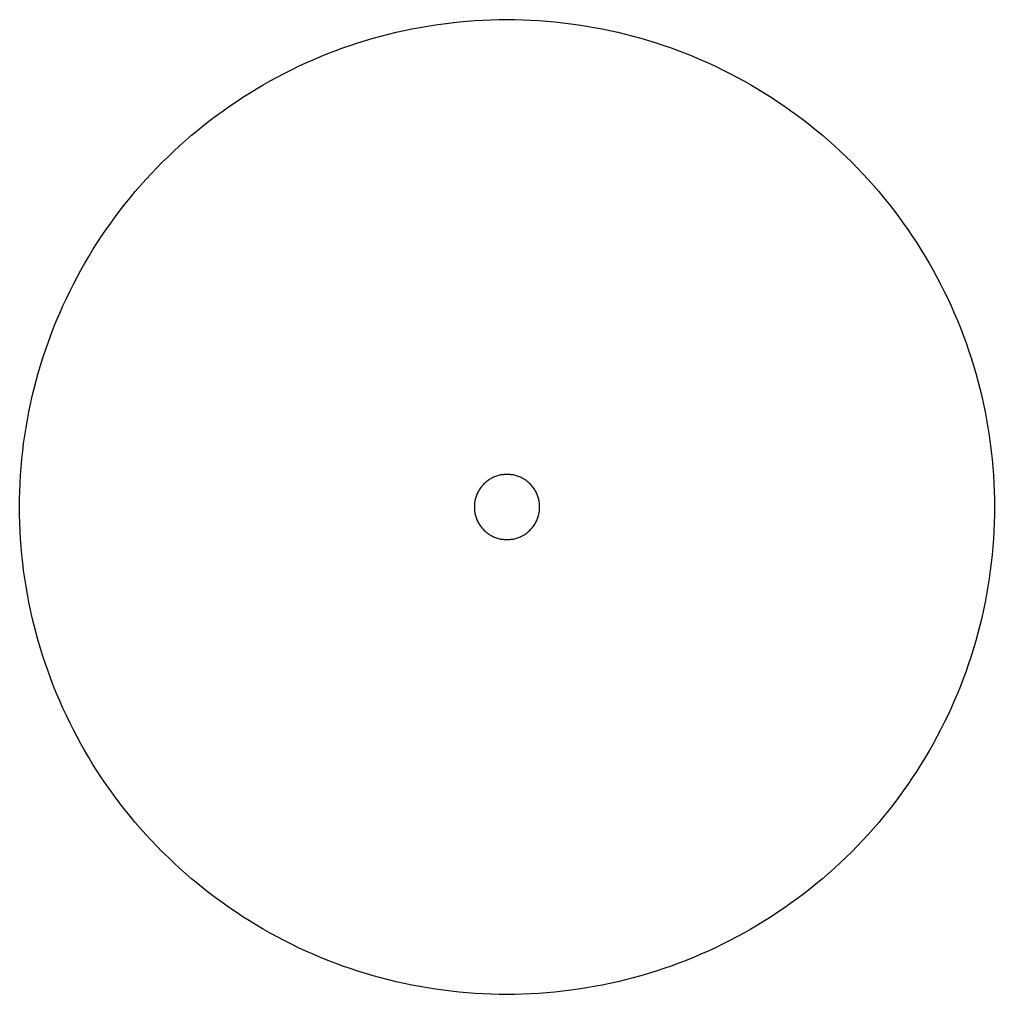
# Model space of a CAD drawing. Header units: millimetres. Extents: x 0 to 377, y 0 to 280.
# Drawn here: x 112.8 to 236.8, y 2 to 126 of the extents above; entities that cross this region are included whole.
import ezdxf

# ---------------------------------------------------------------- set-up
doc = ezdxf.new("R2010")
doc.units = ezdxf.units.MM
doc.layers.add('CUT', color=1, linetype='Continuous')

msp = doc.modelspace()

# ---------------------------------------------------------------- linework, layer by layer
at = {"layer": 'CUT'}
for points in [[(236.76, 62.99), (236.74, 61.97), (236.7, 60.96), (236.64, 59.95), (236.57, 58.93), (236.47, 57.92), (236.37, 56.91), (236.24, 55.91), (236.1, 54.9), (235.94, 53.9), (235.77, 52.9), (235.58, 51.9), (235.38, 50.91), (235.15, 49.92), (234.91, 48.94), (234.66, 47.95), (234.39, 46.98), (234.1, 46), (233.8, 45.03), (233.48, 44.07), (233.15, 43.11), (232.8, 42.16), (232.43, 41.21), (232.05, 40.27), (231.66, 39.34), (231.25, 38.41), (230.82, 37.49), (230.38, 36.58), (229.92, 35.67), (229.45, 34.77), (228.97, 33.88), (228.47, 33), (227.95, 32.13), (227.42, 31.26), (226.88, 30.4), (226.32, 29.55), (225.75, 28.72), (225.17, 27.89), (224.57, 27.07), (223.96, 26.26), (223.34, 25.46), (222.7, 24.67), (222.05, 23.89), (221.39, 23.12), (220.71, 22.36), (220.02, 21.62), (219.32, 20.88), (218.61, 20.16), (217.89, 19.45), (217.16, 18.75), (216.41, 18.06), (215.65, 17.39), (214.88, 16.72), (214.11, 16.07), (213.32, 15.44), (212.52, 14.81), (211.71, 14.2), (210.89, 13.6), (210.06, 13.02), (209.22, 12.45), (208.37, 11.89), (207.51, 11.35), (206.65, 10.82), (205.77, 10.31), (204.89, 9.81), (204, 9.32), (203.1, 8.85), (202.19, 8.39), (201.28, 7.95), (200.36, 7.53), (199.43, 7.12), (198.5, 6.72), (197.56, 6.34), (196.61, 5.97), (195.66, 5.62), (194.7, 5.29), (193.74, 4.97), (192.77, 4.67), (191.8, 4.38), (190.82, 4.11), (189.84, 3.86), (188.85, 3.62), (187.86, 3.4), (186.87, 3.19), (185.87, 3), (184.87, 2.83), (183.87, 2.67), (182.87, 2.53), (181.86, 2.41), (180.85, 2.3), (179.84, 2.21), (178.83, 2.13), (177.81, 2.07), (176.8, 2.03), (175.79, 2.01), (174.77, 2), (173.76, 2.01), (172.74, 2.03), (171.73, 2.07), (170.72, 2.13), (169.71, 2.21), (168.7, 2.3), (167.69, 2.41), (166.68, 2.53), (165.68, 2.67), (164.67, 2.83), (163.67, 3), (162.68, 3.19), (161.68, 3.4), (160.69, 3.62), (159.71, 3.86), (158.73, 4.11), (157.75, 4.38), (156.78, 4.67), (155.81, 4.97), (154.84, 5.29), (153.89, 5.62), (152.93, 5.97), (151.99, 6.34), (151.05, 6.72), (150.11, 7.12), (149.18, 7.53), (148.26, 7.95), (147.35, 8.39), (146.44, 8.85), (145.55, 9.32), (144.66, 9.81), (143.77, 10.31), (142.9, 10.82), (142.03, 11.35), (141.18, 11.89), (140.33, 12.45), (139.49, 13.02), (138.66, 13.6), (137.84, 14.2), (137.03, 14.81), (136.23, 15.44), (135.44, 16.07), (134.66, 16.72), (133.89, 17.39), (133.14, 18.06), (132.39, 18.75), (131.66, 19.45), (130.93, 20.16), (130.22, 20.88), (129.52, 21.62), (128.83, 22.36), (128.16, 23.12), (127.5, 23.89), (126.85, 24.67), (126.21, 25.46), (125.58, 26.26), (124.97, 27.07), (124.38, 27.89), (123.79, 28.72), (123.22, 29.55), (122.66, 30.4), (122.12, 31.26), (121.59, 32.13), (121.08, 33), (120.58, 33.88), (120.09, 34.77), (119.62, 35.67), (119.17, 36.58), (118.73, 37.49), (118.3, 38.41), (117.89, 39.34), (117.49, 40.27), (117.11, 41.21), (116.75, 42.16), (116.4, 43.11), (116.06, 44.07), (115.74, 45.03), (115.44, 46), (115.16, 46.98), (114.89, 47.95), (114.63, 48.94), (114.39, 49.92), (114.17, 50.91), (113.96, 51.9), (113.77, 52.9), (113.6, 53.9), (113.44, 54.9), (113.3, 55.91), (113.18, 56.91), (113.07, 57.92), (112.98, 58.93), (112.91, 59.95), (112.85, 60.96), (112.81, 61.97), (112.78, 62.99), (112.77, 64), (112.78, 65.01), (112.81, 66.03), (112.85, 67.04), (112.91, 68.05), (112.98, 69.07), (113.07, 70.08), (113.18, 71.09), (113.3, 72.09), (113.44, 73.1), (113.6, 74.1), (113.77, 75.1), (113.96, 76.1), (114.17, 77.09), (114.39, 78.08), (114.63, 79.06), (114.89, 80.05), (115.16, 81.02), (115.44, 82), (115.74, 82.97), (116.06, 83.93), (116.4, 84.89), (116.75, 85.84), (117.11, 86.79), (117.49, 87.73), (117.89, 88.66), (118.3, 89.59), (118.73, 90.51), (119.17, 91.42), (119.62, 92.33), (120.09, 93.23), (120.58, 94.12), (121.08, 95), (121.59, 95.87), (122.12, 96.74), (122.66, 97.6), (123.22, 98.45), (123.79, 99.28), (124.38, 100.11), (124.97, 100.93), (125.58, 101.74), (126.21, 102.54), (126.85, 103.33), (127.5, 104.11), (128.16, 104.88), (128.83, 105.64), (129.52, 106.38), (130.22, 107.12), (130.93, 107.84), (131.66, 108.55), (132.39, 109.25), (133.14, 109.94), (133.89, 110.61), (134.66, 111.28), (135.44, 111.93), (136.23, 112.56), (137.03, 113.19), (137.84, 113.8), (138.66, 114.4), (139.49, 114.98), (140.33, 115.55), (141.18, 116.11), (142.03, 116.65), (142.9, 117.18), (143.77, 117.69), (144.66, 118.19), (145.55, 118.68), (146.44, 119.15), (147.35, 119.61), (148.26, 120.05), (149.18, 120.47), (150.11, 120.88), (151.05, 121.28), (151.99, 121.66), (152.93, 122.03), (153.89, 122.38), (154.84, 122.71), (155.81, 123.03), (156.78, 123.33), (157.75, 123.62), (158.73, 123.89), (159.71, 124.14), (160.69, 124.38), (161.68, 124.6), (162.68, 124.81), (163.67, 125), (164.67, 125.17), (165.68, 125.33), (166.68, 125.47), (167.69, 125.59), (168.7, 125.7), (169.71, 125.79), (170.72, 125.87), (171.73, 125.93), (172.74, 125.97), (173.76, 125.99), (174.77, 126), (175.79, 125.99), (176.8, 125.97), (177.81, 125.93), (178.83, 125.87), (179.84, 125.79), (180.85, 125.7), (181.86, 125.59), (182.87, 125.47), (183.87, 125.33), (184.87, 125.17), (185.87, 125), (186.87, 124.81), (187.86, 124.6), (188.85, 124.38), (189.84, 124.14), (190.82, 123.89), (191.8, 123.62), (192.77, 123.33), (193.74, 123.03), (194.7, 122.71), (195.66, 122.38), (196.61, 122.03), (197.56, 121.66), (198.5, 121.28), (199.43, 120.88), (200.36, 120.47), (201.28, 120.05), (202.19, 119.61), (203.1, 119.15), (204, 118.68), (204.89, 118.19), (205.77, 117.69), (206.65, 117.18), (207.51, 116.65), (208.37, 116.11), (209.22, 115.55), (210.06, 114.98), (210.89, 114.4), (211.71, 113.8), (212.52, 113.19), (213.32, 112.56), (214.11, 111.93), (214.88, 111.28), (215.65, 110.61), (216.41, 109.94), (217.16, 109.25), (217.89, 108.55), (218.61, 107.84), (219.32, 107.12), (220.02, 106.38), (220.71, 105.64), (221.39, 104.88), (222.05, 104.11), (222.7, 103.33), (223.34, 102.54), (223.96, 101.74), (224.57, 100.93), (225.17, 100.11), (225.75, 99.28), (226.32, 98.45), (226.88, 97.6), (227.42, 96.74), (227.95, 95.87), (228.47, 95), (228.97, 94.12), (229.45, 93.23), (229.92, 92.33), (230.38, 91.42), (230.82, 90.51), (231.25, 89.59), (231.66, 88.66), (232.05, 87.73), (232.43, 86.79), (232.8, 85.84), (233.15, 84.89), (233.48, 83.93), (233.8, 82.97), (234.1, 82), (234.39, 81.02), (234.66, 80.05), (234.91, 79.06), (235.15, 78.08), (235.38, 77.09), (235.58, 76.1), (235.77, 75.1), (235.94, 74.1), (236.1, 73.1), (236.24, 72.09), (236.37, 71.09), (236.47, 70.08), (236.57, 69.07), (236.64, 68.05), (236.7, 67.04), (236.74, 66.03), (236.76, 65.01), (236.77, 64), (236.76, 62.99)], [(178.92, 64.14), (178.91, 64.27), (178.9, 64.41), (178.89, 64.54), (178.87, 64.68), (178.84, 64.81), (178.81, 64.94), (178.78, 65.07), (178.74, 65.2), (178.7, 65.33), (178.66, 65.46), (178.61, 65.59), (178.55, 65.71), (178.49, 65.84), (178.43, 65.96), (178.37, 66.08), (178.3, 66.19), (178.22, 66.31), (178.15, 66.42), (178.07, 66.53), (177.98, 66.63), (177.89, 66.74), (177.8, 66.84), (177.71, 66.93), (177.61, 67.03), (177.51, 67.12), (177.41, 67.21), (177.3, 67.29), (177.19, 67.37), (177.08, 67.45), (176.96, 67.52), (176.85, 67.59), (176.73, 67.66), (176.61, 67.72), (176.49, 67.78), (176.36, 67.83), (176.23, 67.88), (176.11, 67.93), (175.98, 67.97), (175.85, 68.01), (175.72, 68.04), (175.58, 68.07), (175.45, 68.09), (175.31, 68.11), (175.18, 68.13), (175.04, 68.14), (174.91, 68.15), (174.77, 68.15), (174.64, 68.15), (174.5, 68.14), (174.37, 68.13), (174.23, 68.11), (174.1, 68.09), (173.96, 68.07), (173.83, 68.04), (173.7, 68.01), (173.57, 67.97), (173.44, 67.93), (173.31, 67.88), (173.18, 67.83), (173.06, 67.78), (172.94, 67.72), (172.82, 67.66), (172.7, 67.59), (172.58, 67.52), (172.47, 67.45), (172.36, 67.37), (172.25, 67.29), (172.14, 67.21), (172.04, 67.12), (171.94, 67.03), (171.84, 66.93), (171.74, 66.84), (171.65, 66.74), (171.56, 66.63), (171.48, 66.53), (171.4, 66.42), (171.32, 66.31), (171.25, 66.19), (171.18, 66.08), (171.11, 65.96), (171.05, 65.84), (170.99, 65.71), (170.94, 65.59), (170.89, 65.46), (170.84, 65.33), (170.8, 65.2), (170.76, 65.07), (170.73, 64.94), (170.7, 64.81), (170.68, 64.68), (170.66, 64.54), (170.64, 64.41), (170.63, 64.27), (170.63, 64.14), (170.62, 64), (170.63, 63.86), (170.63, 63.73), (170.64, 63.59), (170.66, 63.46), (170.68, 63.32), (170.7, 63.19), (170.73, 63.06), (170.76, 62.93), (170.8, 62.8), (170.84, 62.67), (170.89, 62.54), (170.94, 62.41), (170.99, 62.29), (171.05, 62.16), (171.11, 62.04), (171.18, 61.92), (171.25, 61.81), (171.32, 61.69), (171.4, 61.58), (171.48, 61.47), (171.56, 61.37), (171.65, 61.26), (171.74, 61.16), (171.84, 61.07), (171.94, 60.97), (172.04, 60.88), (172.14, 60.79), (172.25, 60.71), (172.36, 60.63), (172.47, 60.55), (172.58, 60.48), (172.7, 60.41), (172.82, 60.34), (172.94, 60.28), (173.06, 60.22), (173.18, 60.17), (173.31, 60.12), (173.44, 60.07), (173.57, 60.03), (173.7, 59.99), (173.83, 59.96), (173.96, 59.93), (174.1, 59.91), (174.23, 59.89), (174.37, 59.87), (174.5, 59.86), (174.64, 59.85), (174.77, 59.85), (174.91, 59.85), (175.04, 59.86), (175.18, 59.87), (175.31, 59.89), (175.45, 59.91), (175.58, 59.93), (175.72, 59.96), (175.85, 59.99), (175.98, 60.03), (176.11, 60.07), (176.23, 60.12), (176.36, 60.17), (176.49, 60.22), (176.61, 60.28), (176.73, 60.34), (176.85, 60.41), (176.96, 60.48), (177.08, 60.55), (177.19, 60.63), (177.3, 60.71), (177.41, 60.79), (177.51, 60.88), (177.61, 60.97), (177.71, 61.07), (177.8, 61.16), (177.89, 61.26), (177.98, 61.37), (178.07, 61.47), (178.15, 61.58), (178.22, 61.69), (178.3, 61.81), (178.37, 61.92), (178.43, 62.04), (178.49, 62.16), (178.55, 62.29), (178.61, 62.41), (178.66, 62.54), (178.7, 62.67), (178.74, 62.8), (178.78, 62.93), (178.81, 63.06), (178.84, 63.19), (178.87, 63.32), (178.89, 63.46), (178.9, 63.59), (178.91, 63.73), (178.92, 63.86), (178.92, 64), (178.92, 64.14)]]:
    msp.add_lwpolyline(points, close=True, dxfattribs=at)

doc.saveas('drawing.dxf')
